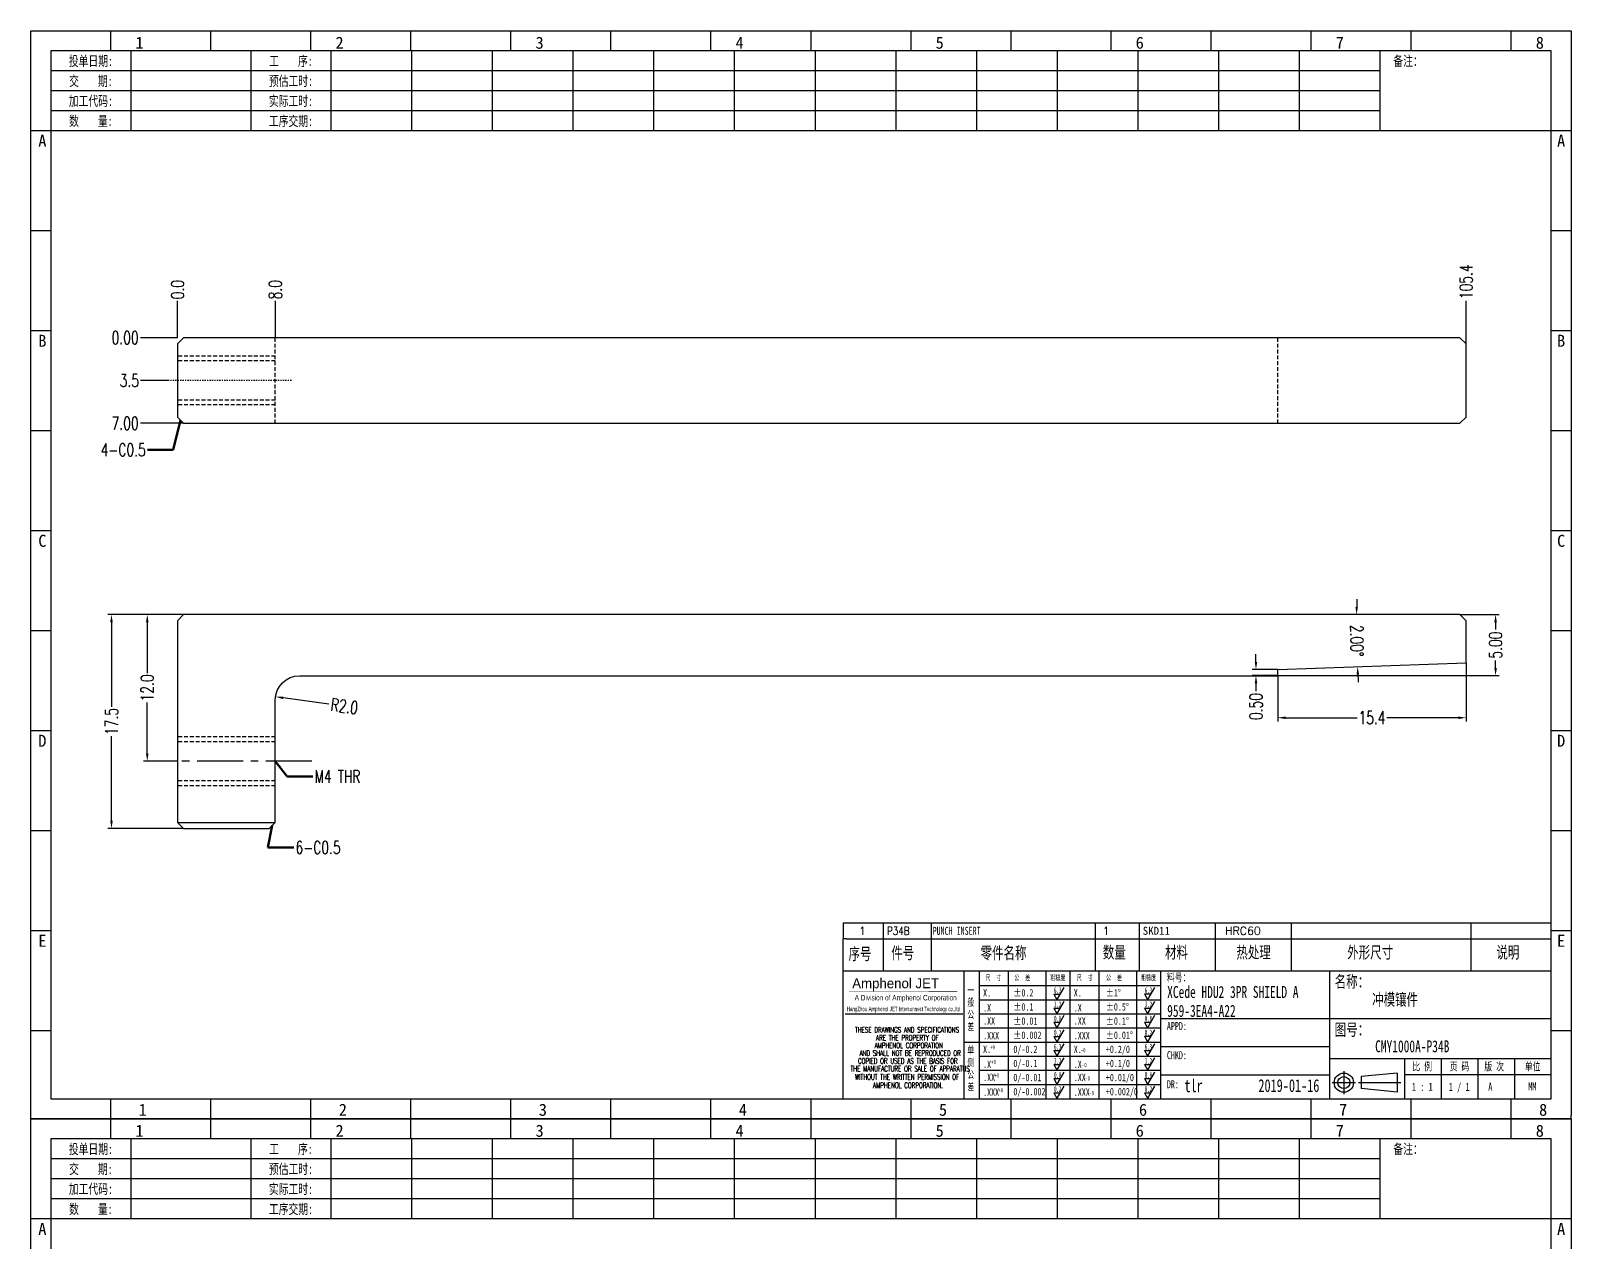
# Model space of a CAD drawing. Header units: millimetres. Extents: x -2852 to 5627, y -2271 to 1849.
# Drawn here: x -1090.8 to -964.8, y 11.4 to 110.5 of the extents above; entities that cross this region are included whole.
import ezdxf
from ezdxf.enums import TextEntityAlignment as Align

# ---------------------------------------------------------------- set-up
doc = ezdxf.new("R2010")
doc.units = ezdxf.units.MM
doc.header["$PDSIZE"] = 3
doc.linetypes.add('CENTER2', pattern=[1.125, 0.75, -0.125, 0.125, -0.125])
doc.linetypes.add('DASHED2', pattern=[9.525, 6.35, -3.175])
for name, color, linetype in [('1', 7, 'Continuous'), ('11', 4, 'DASHED2'), ('41', 1, 'Continuous'), ('51', 1, 'CENTER2')]:
    doc.layers.add(name, color=color, linetype=linetype)
doc.styles.add('CH', font='仿宋_GB2312_0.ttf')
doc.styles.add('jet02', font='simplex.shx', dxfattribs={"width": 0.7})
doc.styles.add('SIMPLEX', font='SIMPLEX')
doc.styles.get("Standard").update_dxf_attribs({"font": '仿宋_GB2312_0.ttf', "width": 0.7})
doc.styles.add('TEXTSTYLE_1', font='TRIUMB.TTF')
doc.styles.add('TEXTSTYLE_2', font='TRIUM.TTF')
doc.styles.add('tk', font='', dxfattribs={"width": 0.7})
doc.styles.add('tk 2', font='仿宋_GB2312_0.ttf', dxfattribs={"width": 0.65})
doc.styles.add('tk 4', font='simplex.shx', dxfattribs={"width": 0.65, "bigfont": 'bigfont.shx'})
doc.styles.get('tk').set_extended_font_data('NSimSun')
doc.dimstyles.new('jet02', dxfattribs={"dimtxt": 3.5, "dimasz": 2.1, "dimexe": 1, "dimexo": 0, "dimgap": 0.5, "dimtad": 0, "dimtoh": 1, "dimdec": 3, "dimzin": 9, "dimdsep": 46, "dimtxsty": 'jet02', "dimcen": 0, "dimclrt": 256, "dimazin": 2, "dimtfac": 1, "dimtdec": 3, "dimtofl": 0, "dimtmove": 0, "dimatfit": 1, "dimfxl": 0, "dimarcsym": 0})

# ---------------------------------------------------------------- blocks, each defined once
blk = doc.blocks.new('A3-N')
at = {"layer": '1', "color": 1}
for p, q in [((0, 0), (0, 296.73)), ((0, 296.73), (420, 296.73)), ((21.82, 291.27), (21.82, 296.73)), ((49.09, 291.27), (49.09, 296.73)), ((76.36, 291.27), (76.36, 296.73)), ((103.64, 291.27), (103.64, 296.73)), ((103.64, 291.27), (103.64, 296.73)), ((103.64, 291.27), (103.64, 296.73)), ((130.91, 291.27), (130.91, 296.73)), ((158.18, 291.27), (158.18, 296.73)), ((185.45, 291.27), (185.45, 296.73)), ((212.73, 291.27), (212.73, 296.73)), ((240, 291.27), (240, 296.73)), ((267.27, 291.27), (267.27, 296.73)), ((294.55, 291.27), (294.55, 296.73)), ((321.82, 291.27), (321.82, 296.73)), ((349.09, 291.27), (349.09, 296.73)), ((376.36, 291.27), (376.36, 296.73)), ((403.64, 291.27), (403.64, 296.73)), ((420, 296.73), (420, 1)), ((5.45, 269.45), (0, 269.45)), ((420, 269.45), (414.55, 269.45)), ((5.45, 242.18), (0, 242.18)), ((420, 242.18), (414.55, 242.18)), ((5.45, 214.91), (0, 214.91)), ((420, 214.91), (414.55, 214.91)), ((5.45, 187.64), (0, 187.64)), ((420, 187.64), (414.55, 187.64)), ((5.45, 160.36), (0, 160.36)), ((420, 160.36), (414.55, 160.36)), ((5.45, 133.09), (0, 133.09)), ((420, 133.09), (414.55, 133.09)), ((5.45, 105.82), (0, 105.82)), ((420, 105.82), (414.55, 105.82)), ((5.45, 78.55), (0, 78.55)), ((420, 78.55), (414.55, 78.55)), ((5.45, 51.27), (0, 51.27)), ((420, 51.27), (414.55, 51.27)), ((222.45, 49.09), (221.45, 49.09)), ((221.45, 49.09), (221.45, 40.36)), ((222.45, 49.09), (414.55, 49.09)), ((232.36, 49.09), (232.36, 40.36)), ((245.45, 49.09), (245.45, 40.36)), ((290.18, 49.09), (290.18, 40.36)), ((302.18, 49.09), (302.18, 40.36)), ((322.91, 49.09), (322.91, 40.36)), ((343.64, 49.09), (343.64, 40.36)), ((392.73, 40.36), (392.73, 49.09)), ((258.55, 40.36), (258.55, 5.44)), ((266.45, 40.36), (266.45, 5.44)), ((276.78, 40.36), (276.78, 5.45)), ((291.18, 40.36), (291.18, 5.45)), ((301.51, 40.37), (301.51, 5.46)), ((308.01, 40.36), (308.01, 5.45)), ((354.09, 40.36), (354.09, 5.45)), ((308.01, 32.39), (258.55, 32.39)), ((308.01, 28.54), (258.55, 28.54)), ((414.55, 27.27), (308.01, 27.27)), ((5.45, 24), (0, 24)), ((308.01, 24.69), (258.55, 24.69)), ((420, 24), (414.55, 24)), ((308.01, 16.99), (258.55, 16.99)), ((354.09, 19.63), (308.01, 19.63)), ((308.01, 13.14), (258.55, 13.14)), ((414.55, 16.36), (354.09, 16.36)), ((374.55, 16.36), (374.55, 5.45)), ((384.55, 16.36), (384.55, 5.45)), ((394.55, 16.36), (394.55, 5.45)), ((404.55, 16.36), (404.55, 5.45)), ((308.01, 9.29), (258.55, 9.29)), ((308.01, 11.99), (354.09, 11.99)), ((372.51, 12.49), (362.69, 11.5)), ((362.69, 11.5), (362.69, 8.23)), ((372.51, 12.49), (372.51, 7.25)), ((414.55, 12), (374.55, 12)), ((21.82, 0), (21.82, 5.45)), ((49.09, 0), (49.09, 5.45)), ((76.36, 0), (76.36, 5.45)), ((103.64, 0), (103.64, 5.45)), ((130.91, 0), (130.91, 5.45)), ((158.18, 0), (158.18, 5.45)), ((185.45, 0), (185.45, 5.45)), ((212.73, 0), (212.73, 5.45)), ((240, 0), (240, 5.45)), ((267.27, 0), (267.27, 5.45)), ((294.55, 0), (294.55, 5.45)), ((321.82, 0), (321.82, 5.45)), ((349.09, 0), (349.09, 5.45)), ((372.51, 7.25), (362.69, 8.23)), ((376.36, 0), (376.36, 5.45)), ((403.64, 0), (403.64, 5.45)), ((1, 0), (0, 0)), ((420, 0), (1, 0)), ((420, 0), (420, 1))]:
    blk.add_line(p, q, dxfattribs=at)
at = {"layer": '1'}
for p, q in [((414.55, 278.18), (414.55, 284.73)), ((221.45, 40.36), (221.45, 5.45)), ((221.45, 40.36), (414.55, 40.36)), ((221.45, 40.36), (414.55, 40.36)), ((254.41, 40.36), (254.41, 5.45)), ((283.28, 40.36), (283.28, 5.45)), ((308.01, 36.24), (258.55, 36.24)), ((222.08, 28.67), (254.12, 28.67)), ((308.01, 20.84), (254.41, 20.84))]:
    blk.add_line(p, q, dxfattribs=at)
at = {"layer": '1', "color": 1, "ltscale": 0.05}
for p, q in [((278.93, 34.04), (279.79, 32.56)), ((278.93, 34.04), (280.65, 34.04)), ((281.68, 35.84), (279.79, 32.56)), ((303.66, 34.05), (304.52, 32.56)), ((303.66, 34.05), (305.38, 34.05)), ((306.41, 35.84), (304.52, 32.56)), ((278.93, 30.19), (279.79, 28.71)), ((278.93, 30.19), (280.65, 30.19)), ((281.68, 31.99), (279.79, 28.71)), ((303.66, 30.2), (305.38, 30.2)), ((303.66, 30.2), (304.52, 28.71)), ((306.41, 31.99), (304.52, 28.71)), ((278.93, 26.34), (279.79, 24.86)), ((278.93, 26.34), (280.65, 26.34)), ((281.68, 28.14), (279.79, 24.86)), ((303.66, 26.35), (304.52, 24.86)), ((303.66, 26.35), (305.38, 26.35)), ((306.41, 28.14), (304.52, 24.86)), ((278.93, 22.49), (280.65, 22.49)), ((278.93, 22.49), (279.79, 21.01)), ((281.68, 24.29), (279.79, 21.01)), ((303.66, 22.5), (305.38, 22.5)), ((303.66, 22.5), (304.52, 21.01)), ((306.41, 24.29), (304.52, 21.01)), ((278.93, 18.66), (279.79, 17.17)), ((278.93, 18.66), (280.65, 18.66)), ((281.68, 20.45), (279.79, 17.17)), ((303.66, 18.66), (304.52, 17.18)), ((303.66, 18.66), (305.38, 18.66)), ((306.41, 20.46), (304.52, 17.18)), ((278.93, 14.81), (280.65, 14.81)), ((278.93, 14.81), (279.79, 13.32)), ((281.68, 16.6), (279.79, 13.32)), ((281.68, 12.75), (279.79, 9.47)), ((303.66, 14.81), (305.38, 14.81)), ((303.66, 14.81), (304.52, 13.33)), ((306.41, 16.61), (304.52, 13.33)), ((306.41, 12.76), (304.52, 9.48)), ((278.93, 10.96), (279.79, 9.47)), ((278.93, 10.96), (280.65, 10.96)), ((281.68, 8.9), (279.79, 5.62)), ((303.66, 10.96), (304.52, 9.48)), ((303.66, 10.96), (305.38, 10.96)), ((306.41, 8.91), (304.52, 5.63)), ((278.93, 7.11), (279.79, 5.62)), ((278.93, 7.11), (280.65, 7.11)), ((303.66, 7.11), (305.38, 7.11)), ((303.66, 7.11), (304.52, 5.63))]:
    blk.add_line(p, q, dxfattribs=at)
at = {"layer": '1', "color": 1, "ltscale": 0.1}
for p, q in [((358.01, 13.02), (358.01, 6.71)), ((354.86, 9.87), (361.17, 9.87)), ((362.03, 9.87), (373.54, 9.87))]:
    blk.add_line(p, q, dxfattribs=at)
at = {"layer": '1'}
blk.add_lwpolyline([(221.45, 5.45), (414.55, 5.45), (414.55, 291.27), (5.45, 291.27), (5.45, 5.45), (414.55, 5.45)], dxfattribs=at)
at = {"layer": '1', "color": 7, "linetype": 'Continuous', "const_width": 0.123}
blk.add_lwpolyline([(223.11, 34.74), (252.6, 34.76)], dxfattribs=at)
at = {"layer": '1', "color": 1}
for radius in [2.62, 1.64]:
    blk.add_circle((358.01, 9.87), radius, dxfattribs=at)
at = {"layer": '41'}
for p, q in [((27.27, 291.27), (27.27, 269.45)), ((60, 291.27), (60, 269.45)), ((81.82, 291.27), (81.82, 269.45)), ((103.82, 291.27), (103.82, 269.45)), ((125.82, 291.27), (125.82, 269.45)), ((147.82, 291.27), (147.82, 269.45)), ((169.82, 291.27), (169.82, 269.45)), ((191.82, 291.27), (191.82, 269.45)), ((213.82, 291.27), (213.82, 269.45)), ((235.82, 291.27), (235.82, 269.45)), ((257.82, 291.27), (257.82, 269.45)), ((279.82, 291.27), (279.82, 269.45)), ((301.82, 291.27), (301.82, 269.45)), ((323.82, 291.27), (323.82, 269.45)), ((345.82, 291.27), (345.82, 269.45)), ((367.82, 291.27), (367.82, 269.45)), ((367.82, 285.82), (5.45, 285.82)), ((367.82, 280.36), (5.45, 280.36)), ((367.82, 274.91), (5.45, 274.91)), ((414.55, 269.45), (5.45, 269.45))]:
    blk.add_line(p, q, dxfattribs=at)
at = {"layer": '1', "color": 1}
for s, p in [('1', (29.64, 295.11)), ('2', (84.18, 295.11)), ('3', (138.73, 295.11)), ('4', (193.27, 295.11)), ('5', (247.82, 295.11)), ('6', (302.36, 295.11)), ('7', (356.91, 295.11)), ('8', (411.45, 295.11)), ('1', (30.53, 4.11)), ('2', (85.08, 4.11)), ('3', (139.62, 4.11)), ('4', (194.17, 4.11)), ('5', (248.72, 4.11)), ('6', (303.26, 4.11)), ('7', (357.81, 4.11)), ('8', (412.35, 4.11))]:
    blk.add_text(s, height=3.27, dxfattribs=at).set_placement(p, align=Align.TOP_CENTER)
at = {"layer": '1', "style": 'tk', "width": 0.7}
for s, p in [('投单日期:', (16.36, 288.55)), ('工    序:', (70.91, 288.55)), ('备注：', (375.51, 288.55)), ('交    期:', (16.36, 283.09)), ('预估工时:', (70.91, 283.09)), ('加工代码:', (16.36, 277.64)), ('实际工时:', (70.91, 277.64)), ('数    量:', (16.36, 272.18)), ('工序交期:', (70.91, 272.18))]:
    blk.add_text(s, height=2.727, dxfattribs=at).set_placement(p, align=Align.MIDDLE)
at = {"layer": '1', "color": 1}
for s, p in [('A', (2.04, 268.36)), ('B', (2.04, 213.82)), ('C', (2.04, 159.27)), ('D', (2.04, 104.73)), ('E', (2.04, 50.18))]:
    blk.add_text(s, height=3.27, dxfattribs=at).set_placement(p, align=Align.TOP_LEFT)
for s, p in [('A', (418.37, 268.36)), ('B', (418.37, 213.82)), ('C', (418.37, 159.27)), ('D', (418.37, 104.73)), ('E', (418.37, 50.18))]:
    blk.add_text(s, height=3.27, dxfattribs=at).set_placement(p, align=Align.TOP_RIGHT)
at = {"layer": '1', "color": 1, "style": 'tk 2', "width": 0.7}
for s, height, p in [('序号', 3.273, (222.96, 43.34)), ('件号', 3.273, (234.62, 43.61)), ('零件名称', 3.273, (258.97, 43.61)), ('数量', 3.273, (292.3, 43.78)), ('材料', 3.273, (309.27, 43.78)), ('热处理', 3.273, (328.71, 43.78)), ('外形尺寸', 3.273, (358.94, 43.78)), ('说明', 3.273, (399.61, 43.78)), ('料号：', 2.182, (309.77, 37.46)), ('名称：', 3.273, (355.52, 35.79)), ('图号：', 3.273, (355.52, 22.7)), ('比 例', 2.182, (376.69, 13.18)), ('页 码', 2.182, (386.85, 13.18)), ('版 次', 2.182, (396.31, 13.18)), ('单位', 2.182, (407.35, 13.18))]:
    blk.add_text(s, height=height, dxfattribs=at).set_placement(p)
at = {"layer": '1', "color": 7, "linetype": 'Continuous', "style": 'TEXTSTYLE_1'}
blk.add_text('Amphenol JET', height=2.7, dxfattribs=at).set_placement((223.96, 35.61))
at = {"layer": '1', "color": 7, "linetype": 'Continuous'}
for s, height, style, width, p in [('A Division of Amphenol Corporation', 1.5, 'TEXTSTYLE_2', 0.7, (224.64, 32.29)), ('HangZhou Amphenol JET Interconnect Technology co.,ltd ', 1.2, 'TEXTSTYLE_2', 0.6, (222.47, 29.36)), ('THESE DRAWINGS AND SPECIFICATIONS', 1.5, 'tk 4', 0.6, (224.73, 23.52)), ('ARE THE PROPERTY OF', 1.5, 'tk 4', 0.6, (230.45, 21.35)), ('AND SHALL NOT BE REPRODUCED OR', 1.5, 'tk 4', 0.6, (225.95, 17.17)), ('AMPHENOL CORPORATION', 1.5, 'tk 4', 0.6, (230.04, 19.27)), ('THE MANUFACTURE OR SALE OF APPARATUS', 1.5, 'tk 4', 0.6, (223.5, 12.92)), ('COPIED OR USED AS THE BASIS FOR', 1.5, 'tk 4', 0.6, (225.54, 15.02)), ('WITHOUT THE WRITTEN PERMISSION OF', 1.5, 'tk 4', 0.6, (224.73, 10.67)), ('AMPHENOL CORPORATION.', 1.5, 'tk 4', 0.6, (229.63, 8.4))]:
    blk.add_text(s, height=height, dxfattribs=dict(at, style=style, width=width)).set_placement(p)
at = {"layer": '1', "color": 1, "style": 'tk 2', "width": 0.7}
for s, p in [('X.', (259.64, 34.37)), ('%%P0.2', (267.9, 34.37)), ('X.', (284.37, 34.37)), ('%%P1%%D', (293.12, 34.37)), ('.X', (259.64, 30.28)), ('%%P0.1', (267.9, 30.52)), ('.X', (284.37, 30.28)), ('%%P0.5%%D', (293.12, 30.52)), ('.XX', (259.64, 26.71)), ('%%P0.01', (267.9, 26.67)), ('.XX', (284.37, 26.71)), ('%%P0.1%%D', (293.12, 26.67)), ('.XXX', (259.64, 22.68)), ('%%P0.002', (267.9, 22.82)), ('.XXX', (284.37, 22.68)), ('%%P0.01%%D', (293.12, 22.82)), ('X.', (259.64, 18.97)), ('0/-0.2', (267.9, 18.97)), ('X.', (284.37, 18.97)), ('+0.2/0', (293.12, 18.97)), ('.X', (259.64, 14.88)), ('0/-0.1', (267.9, 15.12)), ('.X', (284.37, 14.88)), ('+0.1/0', (293.12, 15.12)), ('.XX', (259.64, 11.31)), ('0/-0.01', (267.9, 11.27)), ('0/-0.002', (267.9, 7.42)), ('.XX', (284.37, 11.31)), ('+0.01/0', (293.12, 11.27)), ('+0.002/0', (293.12, 7.42)), ('.XXX', (259.64, 7.28)), ('.XXX', (284.37, 7.28))]:
    blk.add_text(s, height=2, dxfattribs=at).set_placement(p, align=Align.MIDDLE_LEFT)
at = {"layer": '1', "color": 1, "ltscale": 0.05, "style": 'tk 2', "width": 0.5}
for s, p in [('6.3', (279.01, 34.26)), ('6.3', (303.74, 34.27)), ('3.2', (279.01, 30.41)), ('3.2', (303.74, 30.42)), ('0.8', (279.01, 26.56)), ('0.8', (303.74, 26.57)), ('0.2', (279.01, 22.71)), ('0.2', (303.74, 22.72)), ('6.3', (279.01, 18.87)), ('6.3', (303.74, 18.88)), ('3.2', (279.01, 15.02)), ('0.8', (279.01, 11.17)), ('3.2', (303.74, 15.03)), ('0.8', (303.74, 11.18)), ('0.2', (279.01, 7.32)), ('0.2', (303.74, 7.33))]:
    blk.add_text(s, height=1.6, dxfattribs=at).set_placement(p)
at = {"layer": '1', "style": 'tk 2', "width": 0.7}
for s, p in [('APPD:', (309.77, 24.21)), ('CHKD:', (309.77, 16.27)), ('DR:', (309.77, 8.35))]:
    blk.add_text(s, height=2.182, dxfattribs=at).set_placement(p)
at = {"layer": '1', "color": 7, "style": 'tk 2', "width": 0.7}
blk.add_text('MM', height=2.182, dxfattribs=at).set_placement((408.31, 7.75))
at = {"layer": '1', "color": 1, "ltscale": 0.05, "char_height": 1.5, "width": 6.3627, "attachment_point": 1, "style": 'tk 2'}
for s, insert in [('尺  寸', (260.31, 39.25)), ('公  差', (268.17, 39.25)), ('粗糙度', (277.98, 39.25)), ('尺  寸', (285.2, 39.25)), ('公  差', (293.18, 39.25)), ('粗糙度', (302.71, 39.26))]:
    blk.add_mtext(s, dxfattribs=dict(at, insert=insert))
at = {"layer": '1', "ltscale": 0.05, "char_height": 2, "width": 2.5195, "attachment_point": 1, "style": 'tk 2'}
for s, insert in [('一般公差', (255.39, 36.11)), ('单侧公差', (255.39, 19.71))]:
    blk.add_mtext(s, dxfattribs=dict(at, insert=insert))
at = {"layer": '1', "color": 1, "ltscale": 0.05, "char_height": 1.2, "width": 5.1396, "attachment_point": 1, "line_spacing_factor": 0.8, "style": 'tk 2'}
for s, insert in [('+0', (261.58, 20.13)), ('-0', (286.31, 19.33)), ('+0', (261.88, 16.09)), ('-0', (286.61, 15.29)), ('+0', (262.79, 12.45)), ('+0', (263.87, 8.44)), ('-0', (287.51, 11.65)), ('-0', (288.59, 7.64))]:
    blk.add_mtext(s, dxfattribs=dict(at, insert=insert))
at = {"layer": '1', "style": 'tk 2', "width": 0.7}
for tag, p in [('PATR-NO1', (309.84, 32.96)), ('TITLE', (365.74, 30.9)), ('PATR-NO2', (309.84, 27.81)), ('DWG-NO:', (366.54, 18.14))]:
    blk.add_attdef(tag, p, '', height=3.27, dxfattribs=at)
at = {"layer": '1', "color": 1, "style": 'tk 2', "width": 0.7}
for tag, p in [('DRAW', (314.55, 7.27)), ('DATE', (334.72, 7.32))]:
    blk.add_attdef(tag, p, '', height=3.49, dxfattribs=at)
at = {"layer": '1', "style": 'tk 2', "width": 0.7}
for tag, p in [('SCALE', (376.55, 8.73)), ('SHEET', (386.6, 8.72)), ('REV', (397.38, 8.73))]:
    blk.add_attdef(tag, text='', height=2.18, dxfattribs=at).set_placement(p, align=Align.MIDDLE_LEFT)
blk = doc.blocks.new('FB3')
at = {"layer": '1', "color": 1}
for p, q in [((0, 4.36), (193.09, 4.36)), ((0, 4.36), (0, 0)), ((10.91, 4.36), (10.91, 0)), ((24, 4.36), (24, 0)), ((68.73, 4.36), (68.73, 0)), ((80.73, 4.36), (80.73, 0)), ((101.45, 4.36), (101.45, 0)), ((122.18, 4.36), (122.18, 0)), ((171.27, 0), (171.27, 4.36))]:
    blk.add_line(p, q, dxfattribs=at)
at = {"layer": '1'}
for tag, style, p in [('ITEM', 'SIMPLEX', (4.36, 2.18)), ('PARTNO', 'SIMPLEX', (12, 2.18)), ('QTY', 'SIMPLEX', (74.18, 2.18)), ('MATL', 'CH', (81.72, 2.18)), ('FINISH', 'SIMPLEX', (104.17, 2.18)), ('SPEC', 'SIMPLEX', (130.91, 2.18)), ('REMARK', 'SIMPLEX', (174.06, 2.18))]:
    blk.add_attdef(tag, text='', height=2.18, dxfattribs=dict(at, style=style)).set_placement(p, align=Align.MIDDLE_LEFT)
at = {"layer": '1', "style": 'tk', "width": 0.7}
blk.add_attdef('DIE', text='', height=2.18, dxfattribs=at).set_placement((24.43, 2.18), align=Align.MIDDLE_LEFT)
blk = doc.blocks.new('*D2083')
at = {"layer": '41', "ltscale": 0.05}
blk.add_line((-163.63, -2367.07), (-166.65, -2367.07), dxfattribs=at)
at = {"layer": 'Defpoints', "color": 0, "ltscale": 0.05}
for p in [(-166.65, -2367.07), (-163.63, -2367.07), (-163.63, -2367.07)]:
    blk.add_point(p, dxfattribs=at)
at = {"layer": '41', "ltscale": 0.05, "insert": (-167.92, -2367.07), "char_height": 1.05, "attachment_point": 5, "style": 'jet02'}
blk.add_mtext('0.00', dxfattribs=at)
blk = doc.blocks.new('*D2084')
at = {"layer": '41', "ltscale": 0.05}
blk.add_line((-163.13, -2374.07), (-166.65, -2374.07), dxfattribs=at)
at = {"layer": 'Defpoints', "color": 0, "ltscale": 0.05}
for p in [(-163.63, -2367.07), (-166.65, -2374.07), (-163.13, -2374.07)]:
    blk.add_point(p, dxfattribs=at)
at = {"layer": '41', "ltscale": 0.05, "insert": (-167.92, -2374.07), "char_height": 1.05, "attachment_point": 5, "style": 'jet02'}
blk.add_mtext('7.00', dxfattribs=at)
blk = doc.blocks.new('*D2085')
at = {"layer": '41', "ltscale": 0.05}
blk.add_line((-163.63, -2367.07), (-163.63, -2364.06), dxfattribs=at)
at = {"layer": 'Defpoints', "color": 0, "ltscale": 0.05}
for p in [(-163.63, -2364.06), (-163.63, -2367.07), (-163.63, -2367.07)]:
    blk.add_point(p, dxfattribs=at)
at = {"layer": '41', "ltscale": 0.05, "insert": (-163.63, -2363.14), "char_height": 1.05, "attachment_point": 5, "rotation": 90, "style": 'jet02'}
blk.add_mtext('0.0', dxfattribs=at)
blk = doc.blocks.new('*D2086')
at = {"layer": '41', "ltscale": 0.05}
blk.add_line((-155.63, -2367.07), (-155.63, -2364.06), dxfattribs=at)
at = {"layer": 'Defpoints', "color": 0, "ltscale": 0.05}
for p in [(-155.63, -2364.06), (-163.63, -2367.07), (-155.63, -2367.07)]:
    blk.add_point(p, dxfattribs=at)
at = {"layer": '41', "ltscale": 0.05, "insert": (-155.63, -2363.14), "char_height": 1.05, "attachment_point": 5, "rotation": 90, "style": 'jet02'}
blk.add_mtext('8.0', dxfattribs=at)
blk = doc.blocks.new('*D2087')
at = {"layer": '41', "ltscale": 0.05}
blk.add_line((-58.23, -2367.57), (-58.23, -2364.06), dxfattribs=at)
at = {"layer": 'Defpoints', "color": 0, "ltscale": 0.05}
for p in [(-58.23, -2364.06), (-163.63, -2367.07), (-58.23, -2367.57)]:
    blk.add_point(p, dxfattribs=at)
at = {"layer": '41', "ltscale": 0.05, "insert": (-58.23, -2362.49), "char_height": 1.05, "attachment_point": 5, "rotation": 90, "style": 'jet02'}
blk.add_mtext('105.4', dxfattribs=at)
blk = doc.blocks.new('*D2088')
at = {"layer": '41', "ltscale": 0.05}
blk.add_line((-164.35, -2370.57), (-166.65, -2370.57), dxfattribs=at)
at = {"layer": 'Defpoints', "color": 0, "ltscale": 0.05}
for p in [(-163.63, -2367.07), (-166.65, -2370.57), (-164.35, -2370.57)]:
    blk.add_point(p, dxfattribs=at)
at = {"layer": '41', "ltscale": 0.05, "insert": (-167.57, -2370.57), "char_height": 1.05, "attachment_point": 5, "style": 'jet02'}
blk.add_mtext('3.5', dxfattribs=at)
blk = doc.blocks.new('*D2089')
at = {"layer": '41', "ltscale": 0.05}
for p, q in [((-163.13, -2389.72), (-169.33, -2389.72)), ((-169.03, -2390.35), (-169.03, -2397.27)), ((-169.03, -2406.59), (-169.03, -2399.67)), ((-163.13, -2407.22), (-169.33, -2407.22))]:
    blk.add_line(p, q, dxfattribs=at)
for points in [[(-169.14, -2390.35), (-168.93, -2390.35), (-169.03, -2389.72)], [(-169.14, -2406.59), (-168.93, -2406.59), (-169.03, -2407.22)]]:
    blk.add_solid(points, dxfattribs=at)
at = {"layer": 'Defpoints', "color": 0, "ltscale": 0.05}
for p in [(-169.03, -2389.72), (-163.13, -2389.72), (-163.13, -2407.22)]:
    blk.add_point(p, dxfattribs=at)
at = {"layer": '41', "ltscale": 0.05, "insert": (-169.03, -2398.47), "char_height": 1.05, "attachment_point": 5, "rotation": 90, "style": 'jet02'}
blk.add_mtext('17.5', dxfattribs=at)
blk = doc.blocks.new('*D2090')
at = {"layer": '41', "ltscale": 0.05}
for p, q in [((-163.13, -2389.72), (-166.41, -2389.72)), ((-166.11, -2390.35), (-166.11, -2394.52)), ((-166.11, -2401.09), (-166.11, -2396.92)), ((-163.63, -2401.72), (-166.41, -2401.72))]:
    blk.add_line(p, q, dxfattribs=at)
for points in [[(-166.21, -2390.35), (-166, -2390.35), (-166.11, -2389.72)], [(-166.21, -2401.09), (-166, -2401.09), (-166.11, -2401.72)]]:
    blk.add_solid(points, dxfattribs=at)
at = {"layer": 'Defpoints', "color": 0, "ltscale": 0.05}
for p in [(-166.11, -2389.72), (-163.13, -2389.72), (-163.63, -2401.72)]:
    blk.add_point(p, dxfattribs=at)
at = {"layer": '41', "ltscale": 0.05, "insert": (-166.11, -2395.72), "char_height": 1.05, "attachment_point": 5, "rotation": 90, "style": 'jet02'}
blk.add_mtext('12.0', dxfattribs=at)
blk = doc.blocks.new('*D2091')
at = {"layer": '41', "ltscale": 0.05}
blk.add_line((-151.26, -2397.05), (-154.99, -2396.54), dxfattribs=at)
blk.add_solid([(-154.98, -2396.43), (-155, -2396.64), (-155.61, -2396.45)], dxfattribs=at)
at = {"layer": 'Defpoints', "color": 0, "ltscale": 0.05}
for p in [(-155.61, -2396.45), (-153.63, -2396.72)]:
    blk.add_point(p, dxfattribs=at)
at = {"layer": '41', "ltscale": 0.05, "insert": (-149.98, -2397.22), "char_height": 1.05, "attachment_point": 5, "rotation": 352.2024, "style": 'jet02'}
blk.add_mtext('R2.0', dxfattribs=at)
blk = doc.blocks.new('*D2092')
at = {"layer": '41', "ltscale": 0.05}
for p, q in [((-58.23, -2393.68), (-58.23, -2398.46)), ((-73.63, -2394.72), (-73.63, -2398.46)), ((-73, -2398.16), (-67.15, -2398.16)), ((-58.86, -2398.16), (-64.71, -2398.16))]:
    blk.add_line(p, q, dxfattribs=at)
for points in [[(-73, -2398.06), (-73, -2398.27), (-73.63, -2398.16)], [(-58.86, -2398.06), (-58.86, -2398.27), (-58.23, -2398.16)]]:
    blk.add_solid(points, dxfattribs=at)
at = {"layer": 'Defpoints', "color": 0, "ltscale": 0.05}
for p in [(-58.23, -2393.68), (-73.63, -2394.72), (-58.23, -2398.16)]:
    blk.add_point(p, dxfattribs=at)
at = {"layer": '41', "ltscale": 0.05, "insert": (-65.93, -2398.16), "char_height": 1.05, "attachment_point": 5, "style": 'jet02'}
blk.add_mtext('15.4', dxfattribs=at)
blk = doc.blocks.new('*D2093')
at = {"layer": '41', "ltscale": 0.05}
for p, q in [((-75.42, -2393.59), (-75.42, -2392.96)), ((-73.63, -2394.22), (-75.72, -2394.22)), ((-73.63, -2394.72), (-75.72, -2394.72)), ((-75.42, -2395.35), (-75.42, -2395.98))]:
    blk.add_line(p, q, dxfattribs=at)
for points in [[(-75.52, -2393.59), (-75.31, -2393.59), (-75.42, -2394.22)], [(-75.52, -2395.35), (-75.31, -2395.35), (-75.42, -2394.72)]]:
    blk.add_solid(points, dxfattribs=at)
at = {"layer": 'Defpoints', "color": 0, "ltscale": 0.05}
for p in [(-75.42, -2394.72), (-73.63, -2394.22), (-73.63, -2394.72)]:
    blk.add_point(p, dxfattribs=at)
at = {"layer": '41', "ltscale": 0.05, "insert": (-75.42, -2397.25), "char_height": 1.05, "attachment_point": 5, "rotation": 90, "style": 'jet02'}
blk.add_mtext('0.50', dxfattribs=at)
blk = doc.blocks.new('*D2094')
at = {"layer": '41', "ltscale": 0.05}
for start, end in [(179.4103, 179.7051), (182.2949, 182.5897)]:
    blk.add_arc((55.23, -2389.72), 122.41, start, end, dxfattribs=at)
for points in [[(-67.08, -2389.09), (-67.29, -2389.09), (-67.18, -2389.72)], [(-67.19, -2394.63), (-66.98, -2394.62), (-67.11, -2393.99)]]:
    blk.add_solid(points, dxfattribs=at)
at = {"layer": 'Defpoints', "color": 0, "ltscale": 0.05}
for p in [(-163.13, -2389.72), (-58.73, -2389.72), (-67.17, -2391.15), (-58.23, -2393.68), (-73.63, -2394.22)]:
    blk.add_point(p, dxfattribs=at)
at = {"layer": '41', "ltscale": 0.05, "insert": (-67.16, -2391.86), "char_height": 1.05, "attachment_point": 5, "rotation": 271, "style": 'jet02'}
blk.add_mtext('2.00°', dxfattribs=at)
blk = doc.blocks.new('*D2095')
at = {"layer": '41', "ltscale": 0.05}
for p, q in [((-58.73, -2389.72), (-55.52, -2389.72)), ((-55.82, -2390.35), (-55.82, -2390.95)), ((-55.82, -2394.09), (-55.82, -2393.49)), ((-73.63, -2394.72), (-55.52, -2394.72))]:
    blk.add_line(p, q, dxfattribs=at)
for points in [[(-55.92, -2390.35), (-55.71, -2390.35), (-55.82, -2389.72)], [(-55.92, -2394.09), (-55.71, -2394.09), (-55.82, -2394.72)]]:
    blk.add_solid(points, dxfattribs=at)
at = {"layer": 'Defpoints', "color": 0, "ltscale": 0.05}
for p in [(-58.73, -2389.72), (-55.82, -2389.72), (-73.63, -2394.72)]:
    blk.add_point(p, dxfattribs=at)
at = {"layer": '41', "ltscale": 0.05, "insert": (-55.82, -2392.22), "char_height": 1.05, "attachment_point": 5, "rotation": 90, "style": 'jet02'}
blk.add_mtext('5.00', dxfattribs=at)

msp = doc.modelspace()

# ---------------------------------------------------------------- linework, layer by layer
at = {"layer": '1', "ltscale": 0.05}
msp.add_line((-1078.8398, 45.7086), (-1070.8398, 45.7086), dxfattribs=at)
msp.add_lwpolyline([(-1078.8398, 84.8553), (-1078.8398, 78.8553), (-1078.3398, 78.3553), (-973.9398, 78.3553), (-973.4398, 78.8553), (-973.4398, 84.8553), (-973.9398, 85.3553), (-1078.3398, 85.3553)], close=True, dxfattribs=at)
msp.add_lwpolyline([(-1078.8398, 45.7086), (-1078.3398, 45.2086), (-1071.3398, 45.2086), (-1070.8398, 45.7086), (-1070.8398, 55.7086, -0.41421356), (-1068.8398, 57.7086), (-988.8398, 57.7086), (-988.8398, 58.2086), (-973.4398, 58.7464), (-973.4398, 62.2086), (-973.9398, 62.7086), (-1078.3398, 62.7086), (-1078.8398, 62.2086)], format="xyb", close=True, dxfattribs=at)
at = {"layer": '11', "ltscale": 0.05}
for p, q in [((-1070.8398, 78.3553), (-1070.8398, 85.3553)), ((-988.8398, 78.3553), (-988.8398, 85.3553)), ((-1070.8398, 83.4553), (-1078.8398, 83.4553)), ((-1070.8398, 80.2553), (-1078.8398, 80.2553)), ((-1070.8398, 52.3086), (-1078.8398, 52.3086)), ((-1070.8398, 49.1086), (-1078.8398, 49.1086))]:
    msp.add_line(p, q, dxfattribs=at)
at = {"layer": '11', "color": 3, "ltscale": 0.05}
for p, q in [((-1070.8398, 83.8553), (-1078.8398, 83.8553)), ((-1070.8398, 79.8553), (-1078.8398, 79.8553)), ((-1070.8398, 52.7086), (-1078.8398, 52.7086)), ((-1070.8398, 48.7086), (-1078.8398, 48.7086))]:
    msp.add_line(p, q, dxfattribs=at)
at = {"layer": '51', "ltscale": 0.05}
msp.add_line((-1069.5217, 81.8553), (-1079.5572, 81.8553), dxfattribs=at)
at = {"layer": '51', "ltscale": 5}
msp.add_lwpolyline([(-1067.8551, 50.7086), (-1079.2865, 50.7086)], dxfattribs=at)

# ---------------------------------------------------------------- block references
at = {"layer": '1', "ltscale": 0.05, "xscale": 0.2999999999999545, "yscale": 0.2999999999999545, "zscale": 0.2999999999999545}
for p, values in [((-1090.8404, 21.451), {'DWG-NO:': 'CMY1000A-P34B', 'TITLE': '冲模镶件', 'REV': 'A', 'SHEET': '1 / 1', 'DRAW': 'tlr', 'DATE': '2019-01-16', 'PATR-NO1': 'XCede HDU2 3PR SHIELD A', 'PATR-NO2': '959-3EA4-A22', 'SCALE': '1 : 1'}), ((-1090.8404, -67.5672), {'DWG-NO:': 'CMY1000A-P34C', 'TITLE': '冲模镶件', 'REV': 'A', 'SHEET': '1 / 1', 'DRAW': 'tlr', 'DATE': '2019-01-16', 'PATR-NO1': 'XCede HDU2 3PR SHIELD A', 'PATR-NO2': '959-3EA4-A22', 'SCALE': '1 : 1'})]:
    msp.add_blockref('A3-N', p, dxfattribs=at).add_auto_attribs(values)
at = {"layer": '1', "ltscale": 0.05}
ref = msp.add_blockref('FB3', (-1024.4041, 36.1783), dxfattribs=dict(at, xscale=0.2999999999999545, yscale=0.2999999999999545, zscale=0.2999999999999545))
ref.add_attrib('PARTNO', 'P34B', dxfattribs={"height": 0.65455, "style": 'SIMPLEX', "width": 0.8}).set_placement((-1020.8041, 36.8328), align=Align.MIDDLE_LEFT)
ref.add_attrib('ITEM', '1', dxfattribs={"height": 0.6545, "style": 'SIMPLEX'}).set_placement((-1023.095, 36.8328), align=Align.MIDDLE_LEFT)
ref.add_attrib('DIE', 'PUNCH INSERT', dxfattribs={"height": 0.654545, "style": 'tk', "width": 0.7}).set_placement((-1017.075, 36.8328), align=Align.MIDDLE_LEFT)
ref.add_attrib('QTY', '1', dxfattribs={"height": 0.6545, "style": 'SIMPLEX'}).set_placement((-1003.1642, 36.8328), align=Align.MIDDLE_LEFT)
ref.add_attrib('MATL', 'SKD11', dxfattribs={"height": 0.65455, "style": 'CH'}).set_placement((-999.8893, 36.8328), align=Align.MIDDLE_LEFT)
ref.add_attrib('FINISH', 'HRC60', dxfattribs={"height": 0.65455, "style": 'SIMPLEX'}).set_placement((-993.1523, 36.8328), align=Align.MIDDLE_LEFT)

# ---------------------------------------------------------------- texts
at = {"layer": '41', "ltscale": 0.05, "char_height": 1.05, "style": 'jet02'}
for s, insert, attachment_point in [('4-C0.5', (-1081.4405, 76.1877), 6), ('M4 THR', (-1067.6261, 49.4611), 4), ('6-C0.5', (-1069.1889, 43.649), 4)]:
    msp.add_mtext(s, dxfattribs=dict(at, insert=insert, attachment_point=attachment_point))

# ---------------------------------------------------------------- dimensions: what is measured, and where the dimension line sits
at = {"layer": '41', "ltscale": 0.05}
for feature_location, offset, dtype, origin, override, picture, middle, set_off in [((-973.4398, 84.8553), (0, 3.5186), 1, (-1078.8398, 85.3553), {"dimscale": 0.3, "dimtoh": 0, "dimdec": 1, "dimzin": 1, "dimclrd": 256, "dimclre": 256, "dimadec": 1, "dimazin": 0, "dimatfit": 3, "dimlwd": 65535, "dimlwe": 65535}, '*D2087', (-973.4398, 89.9414), (-915.2077, 2452.4298)), ((-1078.8397749609, 85.3553205553), (0, 3.0185636462), 1, (-1078.8397749609, 85.3553205553), {"dimscale": 0.3, "dimtoh": 0, "dimdec": 1, "dimzin": 1, "dimclrd": 256, "dimclre": 256, "dimadec": 1, "dimazin": 0, "dimatfit": 3, "dimlwd": 65535, "dimlwe": 65535}, '*D2085', (-1078.8397749609, 89.2938842015), (-915.2077048823, 2452.4298167741)), ((-1070.8398, 85.3553), (0, 3.0186), 1, (-1078.8398, 85.3553), {"dimscale": 0.3, "dimtoh": 0, "dimdec": 1, "dimzin": 1, "dimclrd": 256, "dimclre": 256, "dimadec": 1, "dimazin": 0, "dimatfit": 3, "dimlwd": 65535, "dimlwe": 65535}, '*D2086', (-1070.8398, 89.2939), (-915.2077, 2452.4298)), ((-1078.8397749609, 85.3553205553), (-3.0185636462, 0), 0, (-1078.8397749609, 85.3553205553), {"dimscale": 0.3, "dimtoh": 0, "dimdec": 2, "dimzin": 1, "dimclrd": 256, "dimclre": 256, "dimazin": 0, "dimatfit": 3, "dimlwd": 65535, "dimlwe": 65535}, '*D2083', (-1083.1283386072, 85.3553205553), (-915.2077048823, 2452.4298167741)), ((-1078.3398, 78.3553), (-3.5186, 0), 0, (-1078.8398, 85.3553), {"dimscale": 0.3, "dimtoh": 0, "dimdec": 2, "dimzin": 1, "dimclrd": 256, "dimclre": 256, "dimazin": 0, "dimatfit": 3, "dimlwd": 65535, "dimlwe": 65535}, '*D2084', (-1083.1283, 78.3553), (-915.2077, 2452.4298)), ((-1079.5572, 81.8553), (-2.3011, 0), 0, (-1078.8398, 85.3553), {"dimscale": 0.3, "dimtoh": 0, "dimdec": 1, "dimzin": 1, "dimclrd": 256, "dimclre": 256, "dimadec": 1, "dimazin": 0, "dimatfit": 3, "dimlwd": 65535, "dimlwe": 65535}, '*D2088', (-1082.7783, 81.8553), (-915.2077, 2452.4298))]:
    dim = msp.add_ordinate_dim(feature_location=feature_location, offset=offset, dtype=dtype, origin=origin, dimstyle='jet02', override=override, dxfattribs=at)
    dim.commit()
    dim.dimension.update_dxf_attribs({"geometry": picture, "text_midpoint": middle, "insert": set_off})
dim = msp.add_angular_dim_2l(base=(-982.3815, 61.2843), line1=((-973.9398, 62.7086), (-1078.3398, 62.7086)), line2=((-988.8398, 58.2086), (-973.4398, 58.7464)), dimstyle='jet02', override={"dimscale": 0.3, "dimtoh": 0, "dimdec": 2, "dimzin": 1, "dimclrd": 256, "dimclre": 256, "dimazin": 0, "dimatfit": 3, "dimlwd": 65535, "dimlwe": 65535}, dxfattribs=at)
dim.commit()
dim.dimension.update_dxf_attribs({"geometry": '*D2094', "text_midpoint": (-982.3711, 60.5722), "insert": (-915.2077, 2452.4298)})
for base, p1, p2, override, picture, middle in [((-1084.238, 62.7086), (-1078.3398, 45.2086), (-1078.3398, 62.7086), {"dimscale": 0.3, "dimtoh": 0, "dimdec": 1, "dimzin": 1, "dimclrd": 256, "dimclre": 256, "dimadec": 1, "dimazin": 0, "dimatfit": 3, "dimlwd": 65535, "dimlwe": 65535}, '*D2089', (-1084.238, 53.9586)), ((-1081.3155, 62.7086), (-1078.8398, 50.7086), (-1078.3398, 62.7086), {"dimscale": 0.3, "dimtoh": 0, "dimdec": 1, "dimzin": 1, "dimclrd": 256, "dimclre": 256, "dimadec": 1, "dimazin": 0, "dimatfit": 3, "dimlwd": 65535, "dimlwe": 65535}, '*D2090', (-1081.3155, 56.7086)), ((-971.0244, 62.7086), (-988.8398, 57.7086), (-973.9398, 62.7086), {"dimscale": 0.3, "dimtoh": 0, "dimdec": 2, "dimzin": 1, "dimclrd": 256, "dimclre": 256, "dimazin": 0, "dimatfit": 3, "dimlwd": 65535, "dimlwe": 65535}, '*D2095', (-971.0244, 60.2086)), ((-990.6277, 57.7086), (-988.8398, 58.2086), (-988.8398, 57.7086), {"dimscale": 0.3, "dimtoh": 0, "dimdec": 2, "dimzin": 1, "dimclrd": 256, "dimclre": 256, "dimazin": 0, "dimatfit": 3, "dimlwd": 65535, "dimlwe": 65535}, '*D2093', (-990.6277, 55.1786))]:
    dim = msp.add_linear_dim(base=base, p1=p1, p2=p2, angle=90, dimstyle='jet02', override=override, dxfattribs=at)
    dim.commit()
    dim.dimension.update_dxf_attribs({"geometry": picture, "text_midpoint": middle, "insert": (-915.2077, 2452.4298)})
dim = msp.add_linear_dim(base=(-973.4398, 54.2674), p1=(-988.8398, 57.7086), p2=(-973.4398, 58.7464), dimstyle='jet02', override={"dimscale": 0.3, "dimtoh": 0, "dimdec": 1, "dimzin": 1, "dimclrd": 256, "dimclre": 256, "dimadec": 1, "dimazin": 0, "dimatfit": 3, "dimlwd": 65535, "dimlwe": 65535}, dxfattribs=at)
dim.commit()
dim.dimension.update_dxf_attribs({"geometry": '*D2092', "text_midpoint": (-981.1398, 54.2674), "insert": (-915.2077, 2452.4298)})
dim = msp.add_radius_dim(center=(-1068.8398, 55.7086), mpoint=(-1070.8213, 55.98), dimstyle='jet02', override={"dimscale": 0.3, "dimtoh": 0, "dimdec": 1, "dimzin": 1, "dimclrd": 256, "dimclre": 256, "dimadec": 1, "dimazin": 0, "dimatfit": 3, "dimlwd": 65535, "dimlwe": 65535}, dxfattribs=at)
dim.commit()
dim.dimension.update_dxf_attribs({"geometry": '*D2091', "text_midpoint": (-1065.1898, 55.2088), "dimtype": 132, "insert": (-915.2077, 2452.4298)})

# ---------------------------------------------------------------- leaders
at = {"layer": '41', "ltscale": 0.05, "annotation_type": 0, "has_hookline": 1}
for points, hookline_direction, text_width in [([(-1078.5898, 78.6053), (-1079.1905, 76.1877), (-1081.2905, 76.1877)], 1, 3.885), ([(-1070.8398, 50.7086), (-1069.8761, 49.4611), (-1067.7761, 49.4611)], 0, 4.095), ([(-1071.0898, 45.4586), (-1071.4389, 43.649), (-1069.3389, 43.649)], 0, 3.885)]:
    msp.add_leader(points, dimstyle='jet02', override={"dimscale": 0.3, "dimtoh": 0, "dimdec": 1, "dimzin": 1, "dimclrd": 256, "dimclre": 256, "dimadec": 1, "dimazin": 0, "dimatfit": 3, "dimlwd": 65535, "dimlwe": 65535}, dxfattribs=dict(at, hookline_direction=hookline_direction, text_width=text_width))

doc.saveas('drawing.dxf')
